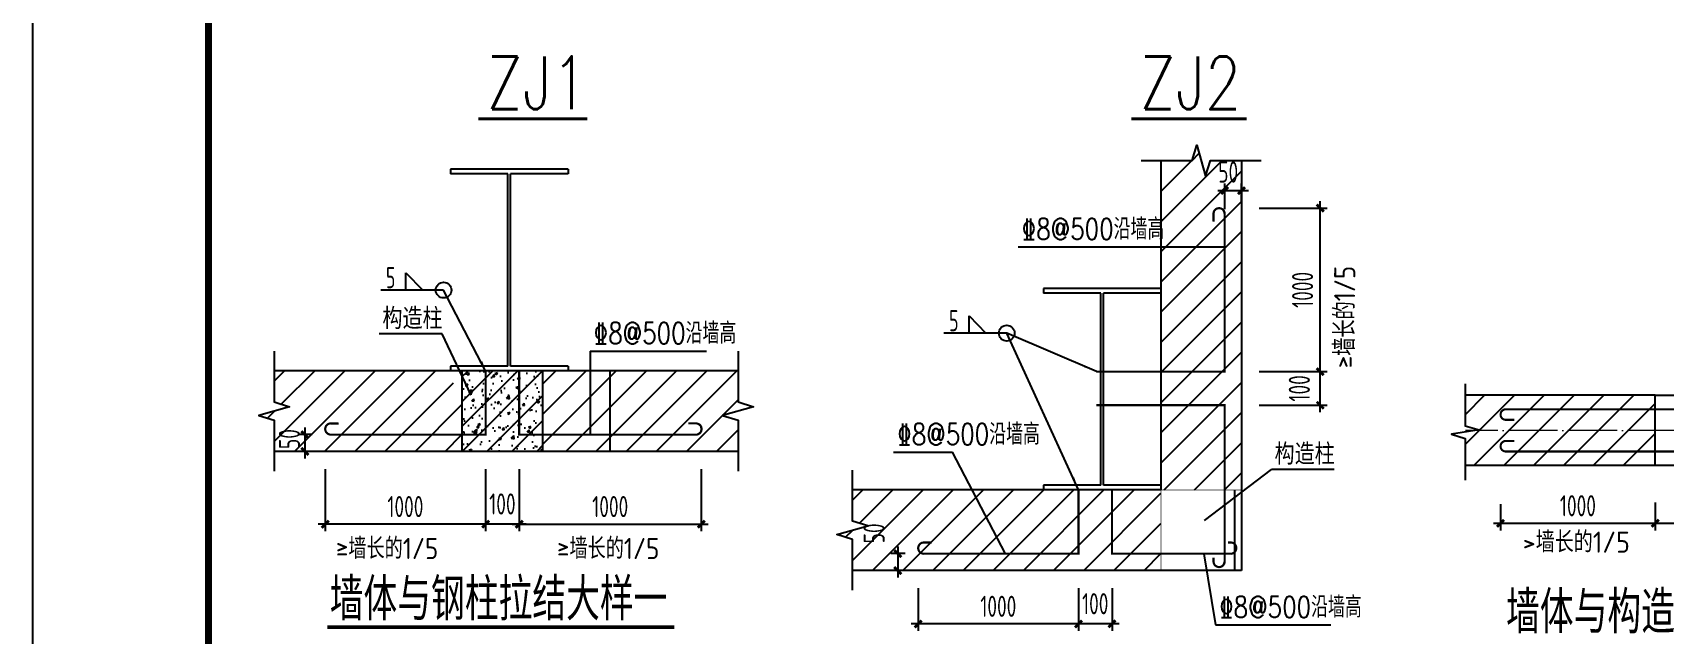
# Model space of a CAD drawing. Extents: x 37237700 to 37865026, y 138877 to 347670.
# Drawn here: x 37237700 to 37284087, y 175458 to 192555 of the extents above; entities that cross this region are included whole.
import ezdxf
from ezdxf.enums import TextEntityAlignment as Align

# ---------------------------------------------------------------- set-up
doc = ezdxf.new("R2010")
doc.units = 0
doc.header["$LTSCALE"] = 1000
doc.header["$MEASUREMENT"] = 0
doc.linetypes.add('10', pattern=[0])
doc.linetypes.add('DOTE', pattern=[2.42, 2, -0.2, 0.02, -0.2])
doc.layers.get('0').update_dxf_attribs({"linetype": 'CONTINUOUS'})
for name, color, linetype in [('AXIS', 3, 'CONTINUOUS'), ('COLU', 7, 'CONTINUOUS'), ('DIM', 3, 'CONTINUOUS'), ('HATCH', 254, 'CONTINUOUS'), ('NUM', 7, 'CONTINUOUS'), ('PUB_TEXT', 7, 'CONTINUOUS'), ('PUB_TITLE', 4, 'CONTINUOUS'), ('REIN', 1, 'CONTINUOUS'), ('TEXT', 7, 'CONTINUOUS'), ('THIN', 7, 'CONTINUOUS'), ('焊缝标注', 253, 'CONTINUOUS')]:
    doc.layers.add(name, color=color, linetype=linetype)
doc.styles.add('_HZTXT', font='txt.shx', dxfattribs={"width": 0.8, "bigfont": 'hztxt.shx'})
doc.styles.add('_TXT', font='SIMPLEX.shx', dxfattribs={"width": 0.6})
doc.styles.add('TSSD_Dimension', font='Tssdeng.shx', dxfattribs={"width": 0.7, "bigfont": 'HZTXT.SHX'})
doc.styles.add('TSSD_Label', font='Tssdeng.shx', dxfattribs={"width": 0.7, "bigfont": 'hztxt.shx'})
doc.styles.add('TSSD_REIN', font='tssdeng.shx', dxfattribs={"width": 0.7, "bigfont": 'tssdchn.shx'})

# ---------------------------------------------------------------- blocks, each defined once
blk = doc.blocks.new('_ArchTick')
at = {"color": 0, "linetype": 'ByBlock', "const_width": 0.4}
blk.add_lwpolyline([(-0.5, -0.5), (0.5, 0.5)], dxfattribs=at)
blk = doc.blocks.new('rtrt')
at = {"linetype": '10'}
for p, q in [((576100, 96331), (572600, 96331)), ((572600, 96331), (572600, 96191)), ((576100, 96331), (576100, 96191)), ((574310, 96191), (572600, 96191)), ((574310, 90471), (574310, 96191)), ((576100, 96191), (574390, 96191)), ((574390, 90471), (574390, 96191)), ((574310, 90471), (572600, 90471)), ((572600, 90471), (572600, 90331)), ((576100, 90471), (574390, 90471)), ((576100, 90471), (576100, 90331)), ((576100, 90331), (572600, 90331))]:
    blk.add_line(p, q, dxfattribs=at)

msp = doc.modelspace()

# ---------------------------------------------------------------- hatches: boundary and pattern name
at = {"linetype": '10'}
h = msp.add_hatch(dxfattribs=at)
h.set_pattern_fill('ANSI31', color=256, scale=190.905, style=0)
h.set_pattern_definition([(45, (36155322.6, -2365), (-428.59395, 428.59395), [])])
h.paths.add_polyline_path([(37267630.7, 177749.3), (37267630.7, 179562.9), (37264201.1, 179562.9), (37265555.8, 177749.3)], flags=16)
h.paths.add_polyline_path([(37268585.2, 177749.3), (37269774.7, 177749.3), (37269774.7, 179562.9), (37268585.2, 179562.9)], flags=17)
h.paths.add_polyline_path([(37271588.3, 179562.9), (37271588.3, 181969.9), (37269774.7, 181969.9), (37269774.7, 179562.9)], flags=17)
h.paths.add_polyline_path([(37271588.3, 188202.7), (37269774.7, 188202.7), (37269774.7, 182924.5), (37271588.3, 182924.5)], flags=17)
h.paths.add_polyline_path([(37259196.8, 177843), (37259196.8, 178813.2), (37260199.1, 178813.2), (37260199.1, 177843)], flags=24)
h.paths.add_polyline_path([(37270668, 191503.1), (37271638.2, 191503.1), (37271638.2, 190500.8), (37270668, 190500.8)], flags=24)
h.paths.add_polyline_path([(37261003.6, 178157.5), (37261003.6, 177272.1), (37269774.7, 177272.1), (37269774.7, 177749.3), (37268585.2, 177749.3), (37268585.2, 179562.9), (37267630.7, 179562.9), (37267630.7, 177749.3), (37265555.8, 177749.3), (37264201.1, 179562.9), (37261003.6, 179562.9), (37261003.6, 178677.5), (37261443.6, 178537.5), (37260563.6, 178297.5)])
h.paths.add_polyline_path([(37270660.1, 188918.6), (37269774.7, 188918.6), (37269774.7, 188202.7), (37271588.3, 188202.7), (37271588.3, 182924.5), (37269774.7, 182924.5), (37269774.7, 181969.9), (37271588.3, 181969.9), (37271588.3, 179562.9), (37272065.6, 179562.9), (37272065.6, 188918.6), (37271180.1, 188918.6), (37271040.1, 188478.6), (37270800.1, 189358.6)])
h = msp.add_hatch(dxfattribs=at)
h.set_pattern_fill('ANSI31', color=256, scale=190.905, style=0)
h.set_pattern_definition([(45, (36155172.7, 1018.64), (-428.59395, 428.59395), [])])
h.paths.add_polyline_path([(37254121.2, 180655.7), (37253944.1, 181133), (37252196.7, 181133), (37252196.7, 180655.7)], flags=16)
h.paths.add_polyline_path([(37242143.8, 181226.6), (37242143.8, 182196.8), (37243146.1, 182196.8), (37243146.1, 181226.6)], flags=24)
h.paths.add_polyline_path([(37244566.6, 181541.1), (37244566.6, 180655.7), (37249905.8, 180655.7), (37249905.8, 182435.5), (37249151.8, 182946.6), (37244566.6, 182946.6), (37244566.6, 182061.1), (37245006.6, 181921.1), (37244126.6, 181681.1)])
h.paths.add_polyline_path([(37257754.3, 180655.7), (37257754.3, 181541.1), (37257314.3, 181681.1), (37258194.3, 181921.1), (37257754.3, 182061.1), (37257754.3, 182946.6), (37252196.7, 182946.6), (37252196.7, 181133), (37253944.1, 181133), (37254121.2, 180655.7)])
at = {"layer": 'HATCH'}
h = msp.add_hatch(dxfattribs=at)
h.set_pattern_fill('ARMORED', color=256, scale=100, style=0)
h.set_pattern_definition([(50, (35851000.66, 1011255.7), (717.26018, -62.75213), [75, -825]), (355, (35851000.7, 1011255.7), (-138.75133, 752.19213), [60, -660]), (100.4514, (35851060.44, 1011250.44), (578.50938, 689.43954), [63.7402, -701.1421]), (46.1842, (35851000.7, 1011455.7), (1067.24105, -165.519), [112.5, -1237.5]), (96.6356, (35851089.6, 1011441.9), (934.6627, 974.1179), [95.6103, -1051.713]), (351.1842, (35851000.7, 1011455.7), (934.66195, 974.1186), [90, -990]), (21, (35851100.66, 1011405.7), (596.90705, -402.6189), [75, -825]), (326, (35851100.7, 1011405.7), (243.31533, 725.15005), [60, -660]), (71.4514, (35851150.4, 1011372.1), (840.22263, 322.5305), [63.7402, -701.1421]), (37.5, (35851000.66, 1011255.67), (12.159855, 332.893854), [0, -652, 0, -670, 0, -662.5]), (7.5, (35851000.66, 1011255.67), (263.06954, 394.41171), [0, -382, 0, -637, 0, -252.5]), (327.5, (35850777.66, 1011255.67), (533.822436, -22.55487), [0, -250, 0, -780, 0, -1035]), (317.5, (35850677.66, 1011255.67), (583.18617, 100.10498), [0, -325, 0, -518, 0, -735]), (45, (35851000.66, 1011255.67), (-353.55339, 353.55339), [])])
h.paths.add_polyline_path([(37249905.8, 182946.6), (37249905.8, 180655.7), (37252196.7, 180655.7), (37252196.7, 182946.6)])

# ---------------------------------------------------------------- linework, layer by layer
at = {"linetype": '10'}
for p, q in [((37269774.7, 188918.6), (37269774.7, 179562.9)), ((37272065.6, 188918.6), (37272065.6, 177272.1)), ((37257754.3, 182946.6), (37244566.6, 182946.6)), ((37249905.8, 182946.6), (37249905.8, 180655.7)), ((37252196.7, 182946.6), (37252196.7, 180655.7)), ((37254106.5, 182946.6), (37254106.5, 180655.7)), ((37246176.7, 181452.2), (37246392.3, 181452.2)), ((37246176.7, 181452.2), (37246392.3, 181452.2)), ((37256558.2, 181452.2), (37256342.6, 181452.2)), ((37256558.2, 181452.2), (37256342.6, 181452.2)), ((37257754.3, 180655.7), (37244566.6, 180655.7)), ((37269774.7, 179562.9), (37261003.6, 179562.9)), ((37271865.6, 179562.9), (37271865.6, 177272.1)), ((37272065.6, 177272.1), (37261003.6, 177272.1))]:
    msp.add_line(p, q, dxfattribs=at)
at = {"const_width": 87.5, "elevation": 97.8}
for points in [[(37250368, 190109.3), (37253470.5, 190109.3)], [(37268938.6, 190109.3), (37272208.1, 190109.3)]]:
    msp.add_lwpolyline(points, dxfattribs=at)
at = {"linetype": '10', "const_width": 19.1}
for points in [[(37249905.8, 182946.6), (37249905.8, 180655.7), (37252196.7, 180655.7), (37252196.7, 182946.6), (37249905.8, 182946.6)], [(37269774.7, 179562.9), (37269774.7, 177272.1), (37272065.6, 177272.1), (37272065.6, 179562.9), (37269774.7, 179562.9)]]:
    msp.add_lwpolyline(points, dxfattribs=at)
at = {"linetype": '10'}
for centre, start, end in [((37246176.7, 181292.6), 90, 270), ((37271759.5, 177909), 270, 90)]:
    msp.add_arc(centre, 159.6, start, end, dxfattribs=at)
at = {"layer": 'AXIS', "linetype": 'DOTE', "lineweight": 5, "ltscale": 0.7}
msp.add_line((37291211.1, 181253.5), (37278429.8, 181253.5), dxfattribs=at)
at = {"layer": 'COLU', "linetype": 'ByBlock'}
msp.add_line((37253545.1, 183507.2), (37253545.1, 181133), dxfattribs=at)
at = {"layer": 'DIM'}
for p, q in [((37271388.3, 188068.2), (37272265.6, 188068.2)), ((37271588.3, 187538.9), (37271588.3, 188268.2)), ((37272065.6, 187757.7), (37272065.6, 188268.2)), ((37272565.6, 187568.4), (37274502.6, 187568.4)), ((37274302.6, 182724.5), (37274302.6, 187768.4)), ((37272565.6, 182924.5), (37274502.6, 182924.5)), ((37272565.6, 182924.5), (37274502.6, 182924.5)), ((37274302.6, 181769.9), (37274302.6, 183124.5)), ((37272565.6, 181969.9), (37274502.6, 181969.9)), ((37245650.2, 181135.2), (37245239, 181135.2)), ((37245439, 181335.2), (37245439, 180455.7)), ((37245431.5, 180655.7), (37245239, 180655.7)), ((37246017.1, 180155.7), (37246017.1, 178389.2)), ((37250577.7, 180155.7), (37250577.7, 178389.2)), ((37250577.7, 180155.7), (37250577.7, 178389.2)), ((37251532.2, 180155.7), (37251532.2, 178389.2)), ((37251532.2, 180155.7), (37251532.2, 178389.2)), ((37256708.3, 180155.7), (37256708.3, 178389.2)), ((37279429.8, 179157.3), (37279429.8, 178413)), ((37283829.8, 179202.7), (37283829.8, 178413)), ((37283829.8, 179157.3), (37283829.8, 178413)), ((37250777.7, 178589.2), (37245817.1, 178589.2)), ((37251732.2, 178589.2), (37250377.7, 178589.2)), ((37251332.2, 178589.2), (37256908.3, 178589.2)), ((37279229.8, 178613), (37284029.8, 178613)), ((37283629.8, 178613), (37286011.1, 178613)), ((37262507.3, 177751.6), (37262096.1, 177751.6)), ((37262296.1, 177951.6), (37262296.1, 177072.1)), ((37262288.7, 177272.1), (37262096.1, 177272.1)), ((37262874.2, 176772.1), (37262874.2, 175555.5)), ((37267430.7, 176772.1), (37267430.7, 175555.5)), ((37267430.7, 176772.1), (37267430.7, 175555.5)), ((37268385.2, 176772.1), (37268385.2, 175555.5)), ((37267630.7, 175755.5), (37262674.2, 175755.5)), ((37268585.2, 175755.5), (37267230.7, 175755.5))]:
    msp.add_line(p, q, dxfattribs=at)
at = {"layer": 'HATCH', "color": 0}
for p, q in [((37278429.8, 181709.2), (37278974.1, 182253.5)), ((37278429.8, 180860.7), (37279822.6, 182253.5)), ((37278671.2, 180253.5), (37280671.2, 182253.5)), ((37279519.7, 180253.5), (37281519.7, 182253.5)), ((37280368.2, 180253.5), (37282368.2, 182253.5)), ((37281216.7, 180253.5), (37283216.7, 182253.5)), ((37282065.3, 180253.5), (37283829.8, 182018)), ((37282913.8, 180253.5), (37283829.8, 181169.5))]:
    msp.add_line(p, q, dxfattribs=at)
at = {"layer": 'NUM', "const_width": 100}
msp.add_lwpolyline([(37255940.3, 175665), (37246082.4, 175665)], dxfattribs=at)
at = {"layer": 'PUB_TITLE'}
msp.add_lwpolyline([(37237700.2, 138877.2), (37356500.2, 138877.2), (37356500.2, 222877.2), (37237700.2, 222877.2)], close=True, dxfattribs=at)
at = {"layer": 'PUB_TITLE', "const_width": 200}
msp.add_lwpolyline([(37242700.2, 140877.2), (37354500.2, 140877.2), (37354500.2, 220877.2), (37242700.2, 220877.2)], close=True, dxfattribs=at)
at = {"layer": 'REIN', "color": 1}
for p, q in [((37271269.1, 187408.9), (37271269.1, 187193.2)), ((37271269.1, 187408.9), (37271269.1, 187193.2)), ((37263033.8, 178068.6), (37263249.5, 178068.6)), ((37263033.8, 178068.6), (37263249.5, 178068.6))]:
    msp.add_line(p, q, dxfattribs=at)
at = {"layer": 'REIN', "color": 1, "const_width": 60}
for points in [[(37267942.5, 182924.5), (37271588.3, 182924.5), (37271588.3, 187408.9)], [(37271269.1, 187408.9), (37271269.1, 187193.2)], [(37250577.7, 182946.6), (37250577.7, 181133), (37246176.7, 181133)], [(37251532.2, 182946.6), (37251532.2, 181133), (37256558.2, 181133)], [(37267942.5, 181969.9), (37271588.3, 181969.9), (37271588.3, 177530)], [(37246176.7, 181452.2), (37246392.3, 181452.2)], [(37256558.2, 181452.2), (37256342.6, 181452.2)], [(37267430.7, 179562.9), (37267430.7, 177749.3), (37263033.8, 177749.3)], [(37268385.2, 179562.9), (37268385.2, 177749.3), (37271759.5, 177749.3)], [(37263033.8, 178068.6), (37263249.5, 178068.6)], [(37271269.1, 177530), (37271269.1, 177637.8)], [(37271759.5, 178068.6), (37271686.1, 178068.6)]]:
    msp.add_lwpolyline(points, dxfattribs=at)
for points in [[(37271588.3, 187408.9, 1), (37271269.1, 187408.9)], [(37289821.1, 181553.5), (37290061.1, 181553.5, 1), (37290061.1, 181853.5), (37279579.8, 181853.5, 1), (37279579.8, 181553.5), (37279819.8, 181553.5)], [(37246176.7, 181133, -1), (37246176.7, 181452.2)], [(37256558.2, 181133, 1), (37256558.2, 181452.2)], [(37289821.1, 180953.5), (37290061.1, 180953.5, -1), (37290061.1, 180653.5), (37279579.8, 180653.5, -1), (37279579.8, 180953.5), (37279819.8, 180953.5)], [(37263033.8, 177749.3, -1), (37263033.8, 178068.6)], [(37271759.5, 177749.3, 1), (37271759.5, 178068.6)], [(37271588.3, 177530, -1), (37271269.1, 177530)]]:
    msp.add_lwpolyline(points, format="xyb", dxfattribs=at)
at = {"layer": 'REIN', "color": 1}
for centre, start, end in [((37271428.7, 187408.9), 0, 180), ((37256558.2, 181292.6), 270, 90), ((37263033.8, 177909), 90, 270), ((37271428.7, 177530), 180, 0)]:
    msp.add_arc(centre, 159.6, start, end, dxfattribs=at)
at = {"layer": 'TEXT'}
for p, q in [((37265713, 186467.4), (37271588.3, 186467.4)), ((37248313.2, 185240.5), (37248313.2, 185731.6)), ((37248313.2, 185731.6), (37248792.2, 185240.5)), ((37249383.3, 185240.5), (37247596.4, 185240.5)), ((37250577.7, 182946.6), (37249383.3, 185240.5)), ((37264321.9, 184017), (37264321.9, 184508.2)), ((37264321.9, 184508.2), (37264800.9, 184017)), ((37249340, 183995.7), (37247553.1, 183995.7)), ((37250168.2, 182257.7), (37249340, 183995.7)), ((37265392.1, 184017), (37263605.2, 184017)), ((37267430.7, 179562.9), (37265392.1, 184017)), ((37267942.5, 182924.5), (37265392.1, 184017)), ((37253545.1, 183507.2), (37256857.8, 183507.2)), ((37262176, 180636.5), (37263845.7, 180636.5)), ((37265355.8, 177749.3), (37263845.7, 180636.5)), ((37271011, 178695.7), (37272913.9, 180144.3)), ((37274700.8, 180144.3), (37272913.9, 180144.3)), ((37270997.1, 177749.3), (37271326.8, 175727.1)), ((37271326.8, 175727.1), (37274607, 175727.1))]:
    msp.add_line(p, q, dxfattribs=at)
msp.add_lwpolyline([(37283829.8, 180253.5), (37283829.8, 182253.5), (37285811.1, 182253.5), (37285811.1, 180253.5)], close=True, dxfattribs=at)
for centre in [(37249383.3, 185240.5), (37265392.1, 184017)]:
    msp.add_circle(centre, 224, dxfattribs=at)
at = {"layer": 'THIN', "color": 7}
for p, q in [((37283829.8, 182253.5), (37278429.8, 182253.5)), ((37283829.8, 180253.5), (37278429.8, 180253.5))]:
    msp.add_line(p, q, dxfattribs=at)
at = {"layer": 'THIN'}
for points in [[(37269214.7, 188918.6), (37270660.1, 188918.6), (37270800.1, 189358.6), (37271040.1, 188478.6), (37271180.1, 188918.6), (37272625.6, 188918.6)], [(37244566.6, 183506.6), (37244566.6, 182061.1), (37245006.6, 181921.1), (37244126.6, 181681.1), (37244566.6, 181541.1), (37244566.6, 180095.7)], [(37257754.3, 183506.6), (37257754.3, 182061.1), (37258194.3, 181921.1), (37257314.3, 181681.1), (37257754.3, 181541.1), (37257754.3, 180095.7)], [(37261003.6, 176712.1), (37261003.6, 178157.5), (37260563.6, 178297.5), (37261443.6, 178537.5), (37261003.6, 178677.5), (37261003.6, 180122.9)]]:
    msp.add_lwpolyline(points, dxfattribs=at)
at = {"layer": 'THIN', "color": 7}
msp.add_lwpolyline([(37278425.3, 182580), (37278425.3, 181387.7), (37278825.3, 181267.7), (37278033.8, 181149), (37278425.3, 181027.7), (37278425.3, 179835.4)], dxfattribs=at)
at = {"layer": '焊缝标注'}
for points in [[(37250577.7, 182946.6), (37250406.7, 183180.2), (37250482.7, 183220.1)], [(37267942.5, 182924.5), (37267584.2, 183048.2), (37267613.7, 183104.4)], [(37267430.7, 179562.9), (37267251, 179896.6), (37267310.8, 179918)]]:
    msp.add_solid(points, dxfattribs=at)

# ---------------------------------------------------------------- block references
at = {"linetype": '10', "xscale": 0.9545249938964844, "yscale": 0.9545249938964844, "zscale": 0.9545249938964844}
for p in [(36703019.5, 96723.4), (36719872.5, 93339.8)]:
    msp.add_blockref('rtrt', p, dxfattribs=at)
at = {"layer": 'DIM', "xscale": 200, "yscale": 200, "zscale": 200}
for p, rotation in [((37271588.3, 188068.2), 180), ((37274302.6, 187568.4), 90), ((37274302.6, 182924.5), 90), ((37274302.6, 182924.5), 270), ((37274302.6, 181969.9), 270), ((37245439, 181135.2), 90), ((37245439, 180655.7), 270), ((37246017.1, 178589.2), 180), ((37250577.7, 178589.2), 180), ((37251532.2, 178589.2), 180), ((37279429.8, 178613), 180), ((37283829.8, 178613), 180), ((37262296.1, 177751.6), 90), ((37262296.1, 177272.1), 270), ((37262874.2, 175755.5), 180), ((37267430.7, 175755.5), 180)]:
    msp.add_blockref('_ArchTick', p, dxfattribs=dict(at, rotation=rotation))
for p in [(37272065.6, 188068.2), (37250577.7, 178589.2), (37251532.2, 178589.2), (37256708.3, 178589.2), (37283829.8, 178613), (37267430.7, 175755.5), (37268385.2, 175755.5)]:
    msp.add_blockref('_ArchTick', p, dxfattribs=at)

# ---------------------------------------------------------------- texts
at = {"layer": 'DIM', "color": 7, "char_height": 600, "attachment_point": 5, "style": 'TSSD_Dimension'}
for s, insert in [('\\A1;50', (37271687.7, 188595.3)), ('\\A1;1000', (37248297.4, 179089.2)), ('\\A1;100', (37251054.9, 179163)), ('\\A1;1000', (37254120.2, 179089.2)), ('\\A1;1000', (37281629.8, 179113)), ('\\A1;1000', (37265152.5, 176255.5)), ('\\A1;100', (37267908, 176329.3))]:
    msp.add_mtext(s, dxfattribs=dict(at, insert=insert))
at = {"layer": 'DIM', "color": 7, "char_height": 600, "attachment_point": 5, "rotation": 90, "style": 'TSSD_Dimension'}
for s, insert in [('\\A1;1000', (37273802.6, 185246.4)), ('\\A1;100', (37273709.7, 182447.2)), ('\\A1;50', (37244999.3, 181008)), ('\\A1;50', (37261622.1, 178328.1))]:
    msp.add_mtext(s, dxfattribs=dict(at, insert=insert))
at = {"layer": 'PUB_TEXT', "style": '_TXT', "width": 0.8}
for s, p in [('ZJ1', (37250605.3, 190380.1, 97.8)), ('ZJ2', (37269175.8, 190380.1, 97.8))]:
    msp.add_text(s, height=1500, dxfattribs=at).set_placement(p)
at = {"layer": 'TEXT', "style": '_HZTXT', "width": 0.8}
for p in [(37265818.3, 186676.4, -381.8), (37253650.4, 183716.2, -381.8), (37262281.2, 180845.5, -381.8), (37271432.1, 175936.1, -381.8)]:
    msp.add_text('%%1328@500沿墙高', height=600, dxfattribs=at).set_placement(p)
at = {"layer": 'TEXT', "style": 'TSSD_REIN', "width": 0.66815}
for p, p2 in [((37247744.6, 185294.3), (37248011.8, 185294.3)), ((37263753.3, 184070.9), (37264020.6, 184070.9))]:
    msp.add_text('5', height=600, dxfattribs=at).set_placement(p, p2, align=Align.FIT)
at = {"layer": 'TEXT', "style": 'TSSD_REIN'}
for s, rotation, width, p, p2 in [('≥墙长的1/5', 89.82192, 0.765332, (37275291.6, 183021.7), (37275300.7, 185929.9)), ('≥墙长的1/5', 359.82192, 0.765332, (37246322.4, 177605.1), (37249230.6, 177596)), ('≥墙长的1/5', 359.82192, 0.765332, (37252607.4, 177605.1), (37255515.7, 177596)), ('>墙长的1/5', 359.82192, 0.789915, (37280061.4, 177785.7), (37283108.2, 177776.3))]:
    msp.add_text(s, height=600, rotation=rotation, dxfattribs=dict(at, width=width)).set_placement(p, p2, align=Align.FIT)
for p in [(37247644.8, 184132.6), (37273005.6, 180281.2)]:
    msp.add_text('构造柱', height=600, dxfattribs=at).set_placement(p)
at = {"layer": 'TEXT', "style": 'TSSD_Label', "width": 0.8}
for s, p in [('墙体与钢柱拉结大样一', (37250945.8, 175852.4)), ('墙体与构造柱拉结大样一', (37284866.7, 175485.6))]:
    msp.add_text(s, height=1200, dxfattribs=at).set_placement(p, align=Align.CENTER)

doc.saveas('drawing.dxf')
